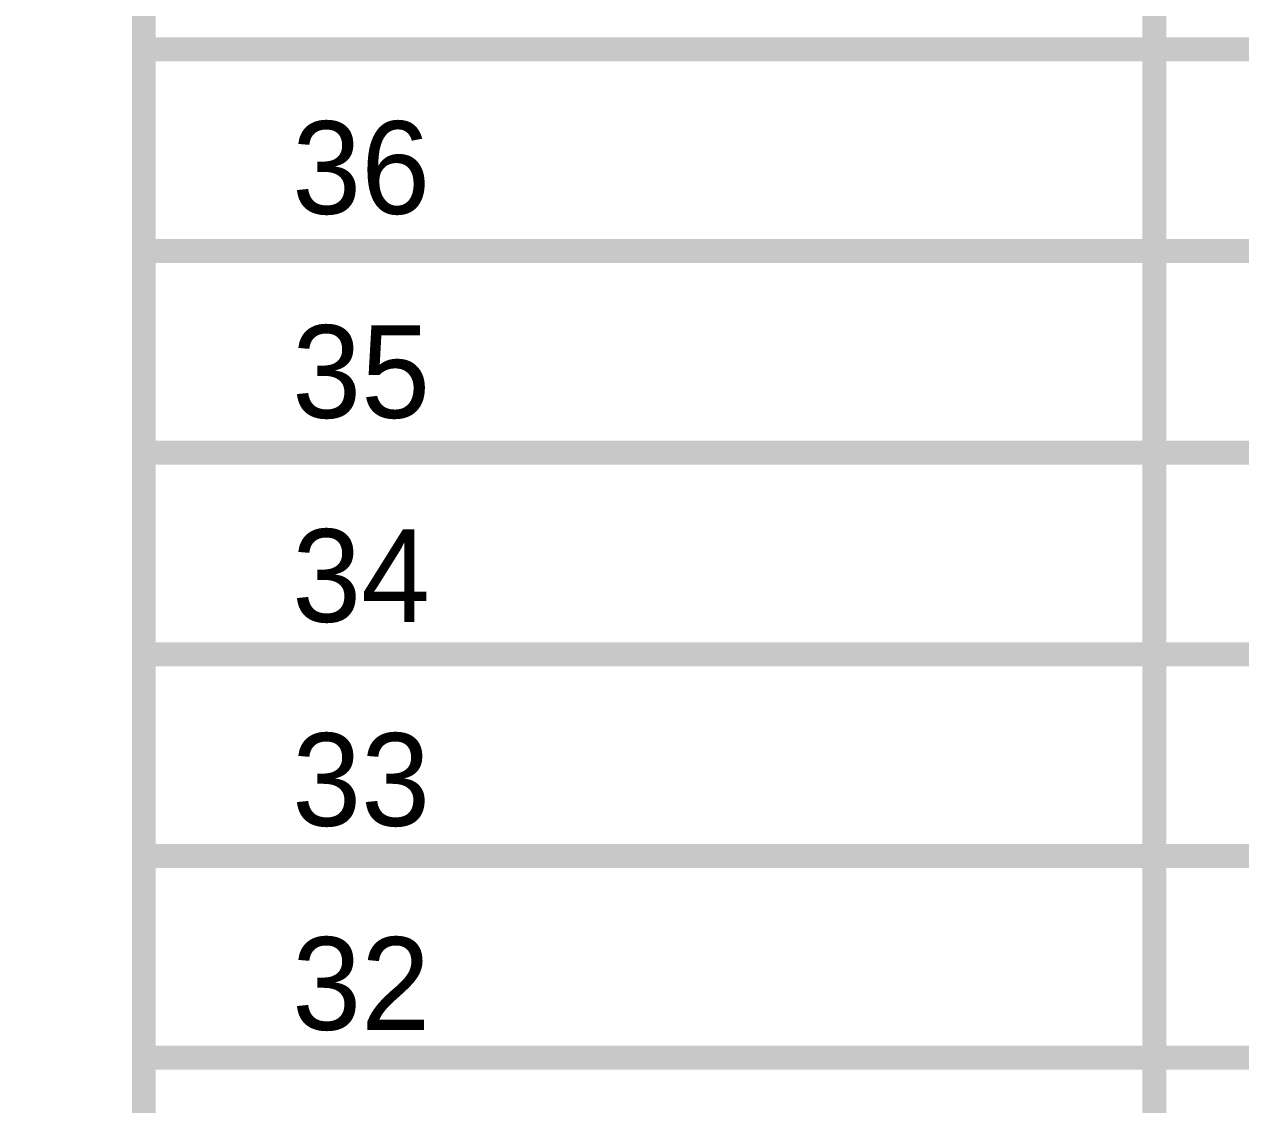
# Model space of a CAD drawing. Header units: inches. Extents: x 0 to 31.5, y 0 to 22.3.
# Drawn here: x 25.139 to 25.742, y 12.376 to 12.912 of the extents above; entities that cross this region are included whole.
import ezdxf

# ---------------------------------------------------------------- set-up
doc = ezdxf.new("R2010")
doc.units = ezdxf.units.IN
doc.header["$MEASUREMENT"] = 0
doc.layers.add('Sheet', color=255, linetype='Continuous')

msp = doc.modelspace()

# ---------------------------------------------------------------- linework, layer by layer
at = {"layer": 'Sheet'}
for points in [[(19.99984, 14.19937, 0.0118, 0.0118, 0), (25.19816, 14.19937, 0.0118, 0.0118, 0), (25.19816, 10.7997, 0.0118, 0.0118, 0), (19.99984, 10.7997, 0.0118, 0.0118, 0), (19.99984, 14.19937, 0.0118, 0.0118, 0)], [(19.99984, 14.19937, 0.0039, 0.0039, 0), (19.99984, 10.7997, 0.0039, 0.0039, 0), (25.19816, 10.7997, 0.0039, 0.0039, 0), (25.19816, 14.19937, 0.0039, 0.0039, 0), (19.99984, 14.19937, 0.0039, 0.0039, 0), (19.99984, 14.19937, 0.0039, 0.0039, 0)]]:
    msp.add_lwpolyline(points, format="xyseb", close=True, dxfattribs=at)
for points in [[(25.39797, 13.49991, 0.0118, 0.0118, 0), (25.69882, 13.49991, 0.0118, 0.0118, 0), (25.69882, 13.39998, 0.0118, 0.0118, 0), (25.69882, 10.69977, 0.0118, 0.0118, 0)], [(25.19816, 12.89922, 0.0118, 0.0118, 0), (25.39797, 12.89922, 0.0118, 0.0118, 0)], [(25.39797, 12.89922, 0.0118, 0.0118, 0), (26.29823, 12.89922, 0.0118, 0.0118, 0)], [(25.19816, 12.7993, 0.0118, 0.0118, 0), (25.39797, 12.7993, 0.0118, 0.0118, 0)], [(25.39797, 12.7993, 0.0118, 0.0118, 0), (26.29823, 12.7993, 0.0118, 0.0118, 0)], [(25.19816, 12.69938, 0.0118, 0.0118, 0), (25.39797, 12.69938, 0.0118, 0.0118, 0)], [(25.39797, 12.69938, 0.0118, 0.0118, 0), (26.29823, 12.69938, 0.0118, 0.0118, 0)], [(25.19816, 12.59945, 0.0118, 0.0118, 0), (25.39797, 12.59945, 0.0118, 0.0118, 0)], [(25.39797, 12.59945, 0.0118, 0.0118, 0), (26.29823, 12.59945, 0.0118, 0.0118, 0)], [(25.19816, 12.49953, 0.0118, 0.0118, 0), (25.39797, 12.49953, 0.0118, 0.0118, 0)], [(25.39797, 12.49953, 0.0118, 0.0118, 0), (26.29823, 12.49953, 0.0118, 0.0118, 0)], [(25.19816, 12.39961, 0.0118, 0.0118, 0), (25.39797, 12.39961, 0.0118, 0.0118, 0)], [(25.39797, 12.39961, 0.0118, 0.0118, 0), (26.29823, 12.39961, 0.0118, 0.0118, 0)]]:
    msp.add_lwpolyline(points, format="xyseb", dxfattribs=at)

# ---------------------------------------------------------------- texts
for s, p in [('36', (25.27165, 12.81768)), ('35', (25.27165, 12.7166)), ('34', (25.27165, 12.61553)), ('33', (25.27165, 12.51446)), ('32', (25.27165, 12.41339))]:
    msp.add_text(s, height=0.045941, dxfattribs=at).set_placement(p)

doc.saveas('drawing.dxf')
